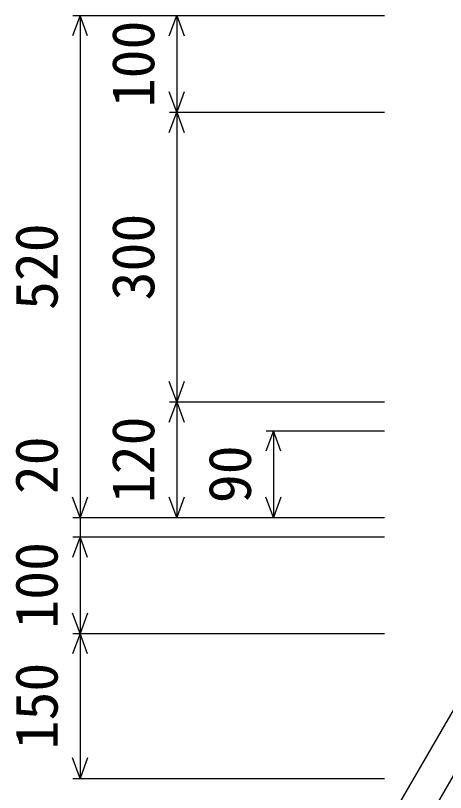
# Model space of a CAD drawing. Units: millimetres, scale not verified. Extents: x -16800 to 16800, y -5940 to 5940.
# Drawn here: x 3998 to 4443, y -4107 to -3303 of the extents above; entities that cross this region are included whole.
import ezdxf
from ezdxf.enums import TextEntityAlignment as Align

# ---------------------------------------------------------------- set-up
doc = ezdxf.new("R2010")
doc.units = ezdxf.units.MM
doc.header["$LTSCALE"] = 20
doc.layers.add('0-0_DIM', color=7, linetype='Continuous', lineweight=25)
doc.styles.add('ＭＳ ゴシック', font='')
doc.styles.get('ＭＳ ゴシック').set_extended_font_data('MS Gothic')

msp = doc.modelspace()

# ---------------------------------------------------------------- linework, layer by layer
at = {"layer": '0-0_DIM'}
for p, q in [((4057.6, -3302.71), (4380.1, -3302.71)), ((4065.1, -3302.71), (4065.1, -3822.71)), ((4165.1, -3302.71), (4165.1, -3402.71)), ((4157.6, -3402.71), (4380.1, -3402.71)), ((4165.1, -3402.71), (4165.1, -3702.71)), ((4157.6, -3702.71), (4380.1, -3702.71)), ((4165.1, -3702.71), (4165.1, -3822.71)), ((4257.6, -3732.71), (4380.1, -3732.71)), ((4265.1, -3732.71), (4265.1, -3822.71)), ((4057.6, -3822.71), (4380.1, -3822.71)), ((4560.87, -3831.67), (4345.6, -4204.52)), ((4057.6, -3842.71), (4380.1, -3842.71)), ((4558.23, -3904.18), (4274.38, -4395.82)), ((4057.6, -3942.71), (4380.1, -3942.71)), ((4065.1, -3942.71), (4065.1, -4092.71)), ((4057.6, -4092.71), (4380.1, -4092.71))]:
    msp.add_line(p, q, dxfattribs=at)
for points in [[(4072.8, -3323.85), (4065.1, -3302.71), (4057.41, -3323.85)], [(4157.41, -3323.85), (4165.1, -3302.71), (4172.8, -3323.85)], [(4172.8, -3381.57), (4165.1, -3402.71), (4157.41, -3381.57)], [(4157.41, -3423.85), (4165.1, -3402.71), (4172.8, -3423.85)], [(4172.8, -3681.57), (4165.1, -3702.71), (4157.41, -3681.57)], [(4157.41, -3723.85), (4165.1, -3702.71), (4172.8, -3723.85)], [(4272.8, -3753.85), (4265.1, -3732.71), (4257.41, -3753.85)], [(4072.8, -3801.57), (4065.1, -3822.71), (4057.41, -3801.57)], [(4172.8, -3801.57), (4165.1, -3822.71), (4157.41, -3801.57)], [(4272.8, -3801.57), (4265.1, -3822.71), (4257.41, -3801.57)], [(4065.1, -3822.71), (4065.1, -3842.71), (4065.1, -3942.71)], [(4072.8, -3863.85), (4065.1, -3842.71), (4057.41, -3863.85)], [(4072.8, -3921.57), (4065.1, -3942.71), (4057.41, -3921.57)], [(4072.8, -3963.85), (4065.1, -3942.71), (4057.41, -3963.85)], [(4072.8, -4071.57), (4065.1, -4092.71), (4057.41, -4071.57)]]:
    msp.add_lwpolyline(points, dxfattribs=at)

# ---------------------------------------------------------------- texts
at = {"layer": '0-0_DIM', "style": 'ＭＳ ゴシック'}
for s, p in [('100', (4155.1, -3397.71)), ('300', (4155.1, -3597.71)), ('520', (4055.1, -3607.71)), ('120', (4155.1, -3807.71)), ('20', (4055.1, -3798.4)), ('90', (4255.1, -3807.71)), ('100', (4055.1, -3937.71)), ('150', (4055.1, -4062.71))]:
    msp.add_text(s, height=43.99, rotation=90, dxfattribs=at).set_placement(p, align=Align.BOTTOM_LEFT)

doc.saveas('drawing.dxf')
